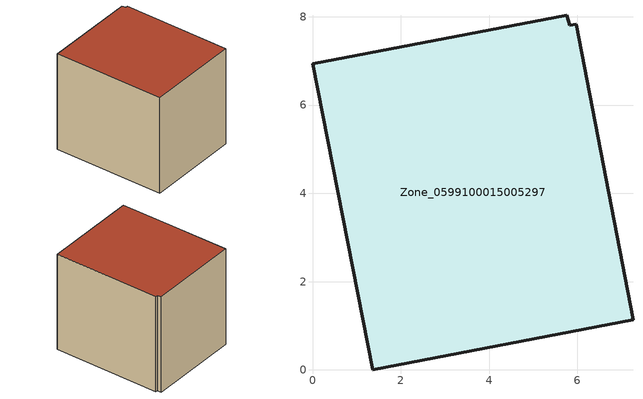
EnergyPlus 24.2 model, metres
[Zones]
Zone_0599100015005297
 floor ground (C_G): 5.83,7.8 5.97,7.83 7.26,1.13 1.36,0 0,6.93 5.76,8.04 z1.02
 wall outside (C_F): 1.36,0 7.26,1.13 5.97,7.83 5.83,7.8 5.76,8.04 0,6.93 1.36,0 z1.02:7.39
 roof outside (C_R): 5.97,7.83 5.83,7.8 5.76,8.04 0,6.93 1.36,0 7.26,1.13 z7.39
[BUILDING]
Pand.0599100015005297: North Axis=0; Terrain=City; Loads Convergence Tolerance Value=0.04; Temperature Convergence Tolerance Value=0.4; Solar Distribution=FullExterior; Maximum Number of Warmup Days=25; Minimum Number of Warmup Days=1
[Site:Location]
Rotterdam.The.Hague.AP_ZH_NLD Design_Conditions: Latitude=51.96; Longitude=4.45; Time Zone=1; Elevation=-4.5
[SITE:GROUNDTEMPERATURE:BUILDINGSURFACE]
18, 18, 18, 18, 18, 18, 18, 18, 18, 18, 18, 18
[MATERIAL] Thermal Absorptance=0.9; Solar Absorptance=0.7; Visible Absorptance=0.7
Name | Roughness | Thickness | Conductivity | Density | Specific Heat
G.TC.1946-1964 | MediumSmooth | 0.15 | 1 | 540 | 1210
F.TC.1946-1964 | Rough | 0.3 | 0.857143 | 1920 | 840
R.TC.1946-1964 | MediumRough | 0.2 | 0.235294 | 1500 | 1000
[CONSTRUCTION]
C_G: G.TC.1946-1964
C_F: F.TC.1946-1964
C_R: R.TC.1946-1964
[ZONE]
Zone_0599100015005297: Type=1; Multiplier=1; Ceiling Height=Autocalculate; Volume=Autocalculate; Floor Area=autocalculate; Part of Total Floor Area=Yes
[ZONEINFILTRATION:DESIGNFLOWRATE]
Infil_Zone_0599100015005297: Zone or ZoneList or Space or SpaceList=Zone_0599100015005297; Schedule=AlwaysOn; Design Flow Rate Calculation Method=Flow/Area; Flow Rate per Floor Area=0.003; Constant Term Coefficient=1; Temperature Term Coefficient=0; Velocity Term Coefficient=0; Velocity Squared Term Coefficient=0
[HVACTEMPLATE:ZONE:IDEALLOADSAIRSYSTEM]
Zone_0599100015005297: Maximum Heating Supply Air Temperature=50; Minimum Cooling Supply Air Temperature=13; Maximum Heating Supply Air Humidity Ratio=0.0156; Minimum Cooling Supply Air Humidity Ratio=0.0077; Heating Limit=NoLimit; Cooling Limit=NoLimit; Dehumidification Control Type=ConstantSensibleHeatRatio; Cooling Sensible Heat Ratio=0.7; Dehumidification Setpoint=60; Humidification Control Type=None; Humidification Setpoint=30; Outdoor Air Method=None; Outdoor Air Flow Rate per Person=0.00944; Outdoor Air Flow Rate per Zone Floor Area=0; Outdoor Air Flow Rate per Zone=0; Demand Controlled Ventilation Type=None; Outdoor Air Economizer Type=NoEconomizer; Heat Recovery Type=None; Sensible Heat Recovery Effectiveness=0.7; Latent Heat Recovery Effectiveness=0.65
[ZONECONTROL:THERMOSTAT]
ThermostatControl_Zone_0599100015005297: Zone or ZoneList=Zone_0599100015005297; Control Type Schedule=DualSetpointControlType; Control 1=Thermostat_Zone_0599100015005297; Temperature Difference Between Cutout And Setpoint=0
[THERMOSTATSETPOINT:DUALSETPOINT]
Thermostat_Zone_0599100015005297: Heating Setpoint Temperature Schedule=HeatingSetpoint_Zone_0599100015005297; Cooling Setpoint Temperature Schedule=CoolingSetpoint_Zone_0599100015005297
[SCHEDULE:COMPACT]
HeatingSetpoint_Zone_0599100015005297: Through: 12/31, For: AllDays, Until: 24:00, 21
CoolingSetpoint_Zone_0599100015005297: Through: 12/31, For: AllDays, Until: 24:00, 24
DualSetpointControlType: Through: 12/31, For: AllDays, Until: 24:00, 4
AlwaysOn: Through: 12/31, For: AllDays, Until: 24:00, 1
